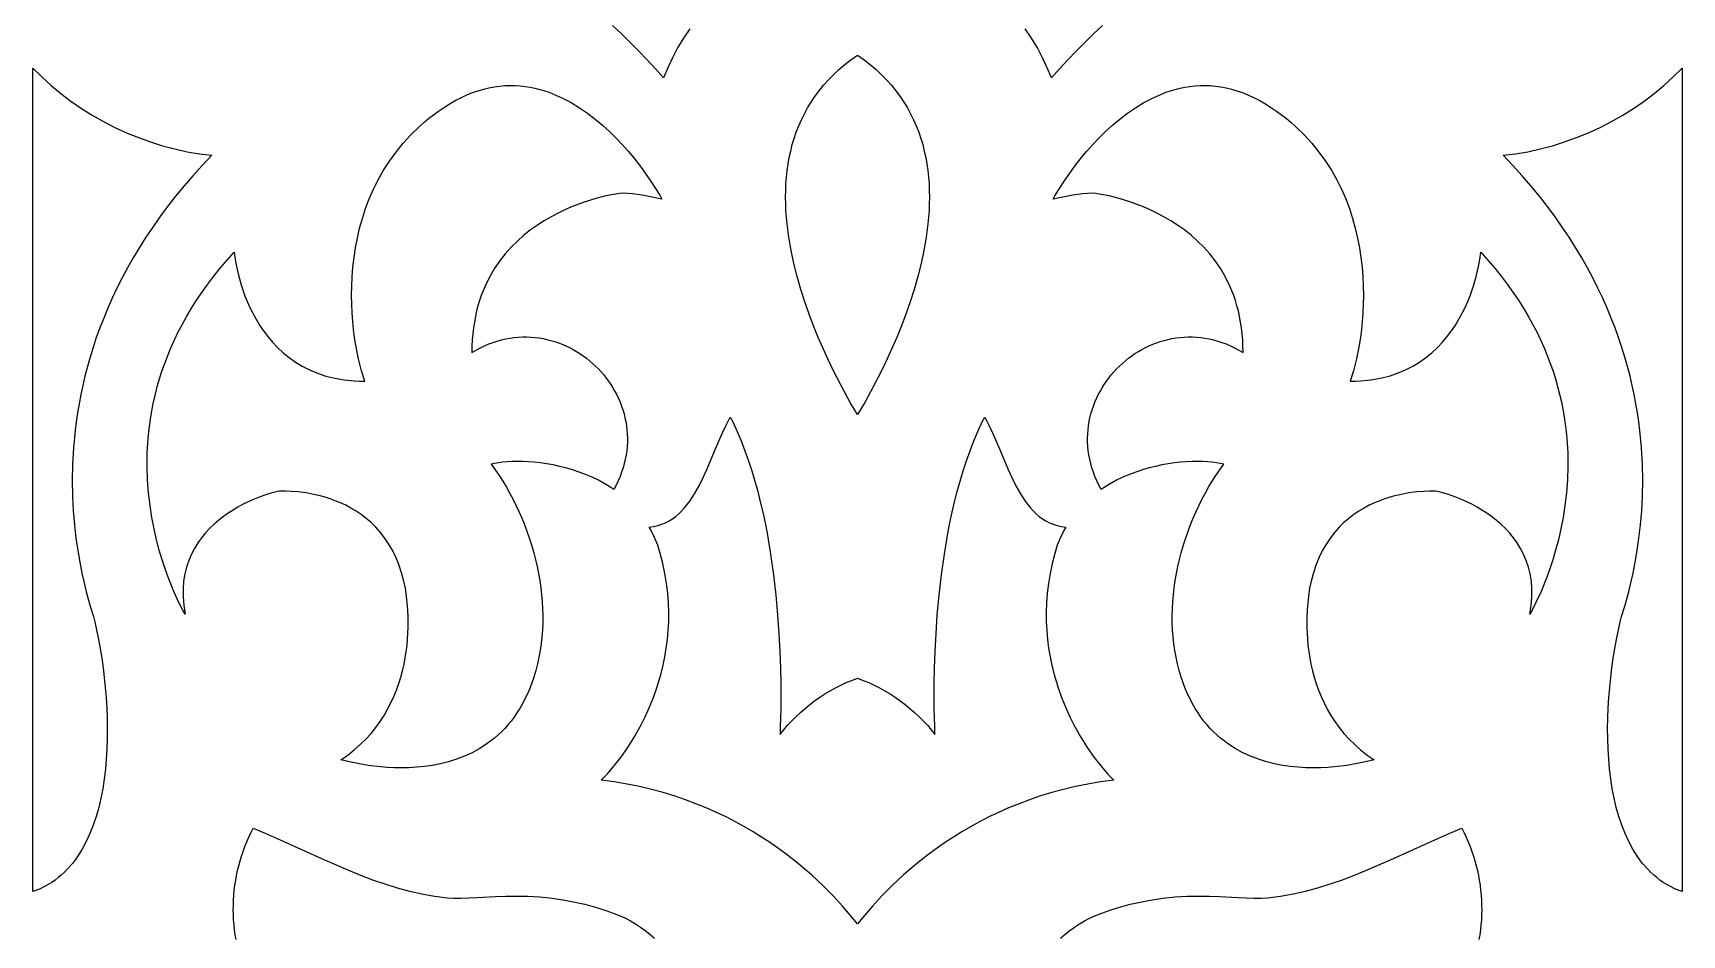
# Model space of a CAD drawing. Extents: x -350 to 350, y -780 to 780.
# Drawn here: x -270 to -190, y 115.7 to 159.4 of the extents above; entities that cross this region are included whole.
import ezdxf

# ---------------------------------------------------------------- set-up
doc = ezdxf.new("R2010")
doc.units = 0
doc.layers.add('LAYER_1', color=18, linetype='CONTINUOUS')

msp = doc.modelspace()

# ---------------------------------------------------------------- linework, layer by layer
at = {"layer": 'LAYER_1'}
for points in [[(-238.136, 159.625), (-238.444, 159.17), (-238.727, 158.704), (-238.983, 158.226), (-239.211, 157.739), (-239.408, 157.244), (-239.8, 157.685), (-240.201, 158.12), (-240.61, 158.548), (-241.028, 158.968), (-241.453, 159.381), (-241.887, 159.787)], [(-218.118, 159.787), (-218.551, 159.381), (-218.977, 158.968), (-219.394, 158.548), (-219.803, 158.12), (-220.204, 157.685), (-220.596, 157.244), (-220.793, 157.739), (-221.021, 158.226), (-221.277, 158.704), (-221.56, 159.17), (-221.869, 159.625)], [(-260.15, 115.463), (-260.189, 115.702), (-260.222, 115.941), (-260.247, 116.181), (-260.266, 116.421), (-260.278, 116.661), (-260.283, 116.902), (-260.281, 117.142), (-260.272, 117.383), (-260.256, 117.623), (-260.234, 117.863), (-260.204, 118.102), (-260.168, 118.34), (-260.125, 118.577), (-260.075, 118.814), (-260.018, 119.049), (-259.954, 119.282), (-259.883, 119.515), (-259.806, 119.745), (-259.721, 119.974), (-259.63, 120.2), (-259.532, 120.425), (-259.427, 120.647), (-259.316, 120.867), (-258.738, 120.624), (-258.162, 120.372), (-257.01, 119.851), (-255.856, 119.328), (-254.695, 118.825), (-254.111, 118.589), (-253.524, 118.367), (-252.933, 118.162), (-252.337, 117.977), (-251.736, 117.815), (-251.13, 117.679), (-250.518, 117.571), (-249.9, 117.496), (-249.593, 117.479), (-249.252, 117.479), (-248.47, 117.513), (-247.563, 117.56), (-247.067, 117.575), (-246.542, 117.579), (-245.992, 117.566), (-245.417, 117.532), (-244.818, 117.472), (-244.196, 117.381), (-243.554, 117.254), (-243.225, 117.176), (-242.891, 117.087), (-242.553, 116.986), (-242.21, 116.873), (-241.862, 116.748), (-241.511, 116.61), (-241.258, 116.497), (-241.009, 116.369), (-240.767, 116.227), (-240.53, 116.071), (-240.299, 115.903), (-240.075, 115.722), (-239.857, 115.529)], [(-220.147, 115.529), (-219.929, 115.722), (-219.705, 115.903), (-219.474, 116.071), (-219.237, 116.227), (-218.995, 116.369), (-218.747, 116.497), (-218.494, 116.61), (-218.142, 116.748), (-217.795, 116.873), (-217.452, 116.986), (-217.113, 117.087), (-216.78, 117.176), (-216.451, 117.254), (-215.808, 117.381), (-215.187, 117.472), (-214.588, 117.532), (-214.012, 117.566), (-213.462, 117.579), (-212.938, 117.575), (-212.441, 117.56), (-211.535, 117.513), (-210.753, 117.479), (-210.411, 117.479), (-210.105, 117.496), (-209.486, 117.571), (-208.874, 117.679), (-208.268, 117.815), (-207.667, 117.977), (-207.072, 118.162), (-206.481, 118.367), (-205.893, 118.589), (-205.309, 118.825), (-204.149, 119.328), (-202.995, 119.851), (-201.843, 120.372), (-201.266, 120.624), (-200.689, 120.867), (-200.577, 120.647), (-200.472, 120.425), (-200.374, 120.2), (-200.283, 119.974), (-200.199, 119.745), (-200.121, 119.515), (-200.05, 119.282), (-199.987, 119.049), (-199.93, 118.814), (-199.88, 118.577), (-199.836, 118.34), (-199.8, 118.102), (-199.771, 117.863), (-199.748, 117.623), (-199.732, 117.383), (-199.723, 117.142), (-199.721, 116.902), (-199.726, 116.661), (-199.738, 116.421), (-199.757, 116.181), (-199.783, 115.941), (-199.815, 115.702), (-199.854, 115.463)]]:
    msp.add_lwpolyline(points, dxfattribs=at)
for points in [[(-269.575, 157.298), (-269.124, 156.886), (-268.653, 156.494), (-268.161, 156.122), (-267.652, 155.771), (-267.126, 155.441), (-266.585, 155.133), (-266.031, 154.848), (-265.466, 154.588), (-264.89, 154.352), (-264.306, 154.141), (-263.715, 153.957), (-263.12, 153.8), (-262.521, 153.67), (-261.92, 153.57), (-261.318, 153.498), (-261.79, 153.002), (-262.241, 152.505), (-262.67, 152.007), (-263.08, 151.509), (-263.47, 151.011), (-263.84, 150.513), (-264.192, 150.016), (-264.524, 149.519), (-264.839, 149.023), (-265.136, 148.529), (-265.416, 148.037), (-265.679, 147.546), (-265.926, 147.057), (-266.156, 146.57), (-266.372, 146.086), (-266.572, 145.605), (-266.757, 145.127), (-266.929, 144.653), (-267.086, 144.182), (-267.23, 143.714), (-267.362, 143.251), (-267.481, 142.792), (-267.588, 142.338), (-267.683, 141.889), (-267.767, 141.445), (-267.841, 141.006), (-267.904, 140.573), (-267.957, 140.146), (-268.036, 139.31), (-268.081, 138.502), (-268.095, 137.722), (-268.082, 136.972), (-268.045, 136.256), (-267.988, 135.575), (-267.915, 134.93), (-267.828, 134.325), (-267.731, 133.761), (-267.628, 133.24), (-267.522, 132.764), (-267.417, 132.336), (-267.222, 131.629), (-267.072, 131.136), (-266.994, 130.873), (-266.818, 130.024), (-266.738, 129.578), (-266.665, 129.119), (-266.6, 128.651), (-266.542, 128.173), (-266.492, 127.689), (-266.452, 127.198), (-266.422, 126.703), (-266.403, 126.206), (-266.395, 125.707), (-266.398, 125.209), (-266.415, 124.714), (-266.444, 124.221), (-266.488, 123.735), (-266.546, 123.255), (-266.619, 122.783), (-266.708, 122.321), (-266.814, 121.871), (-266.937, 121.435), (-267.078, 121.012), (-267.238, 120.607), (-267.417, 120.219), (-267.615, 119.85), (-267.835, 119.503), (-268.075, 119.178), (-268.338, 118.877), (-268.477, 118.736), (-268.623, 118.602), (-268.774, 118.475), (-268.931, 118.355), (-269.094, 118.242), (-269.263, 118.136), (-269.439, 118.038), (-269.62, 117.948), (-269.808, 117.866), (-270.002, 117.792), (-270.002, 157.727)], [(-229.685, 158.124), (-229.386, 157.891), (-229.104, 157.65), (-228.839, 157.403), (-228.59, 157.149), (-228.357, 156.889), (-228.141, 156.623), (-227.939, 156.351), (-227.753, 156.074), (-227.581, 155.792), (-227.424, 155.505), (-227.281, 155.214), (-227.151, 154.919), (-227.034, 154.619), (-226.93, 154.316), (-226.839, 154.01), (-226.76, 153.7), (-226.693, 153.388), (-226.637, 153.073), (-226.592, 152.756), (-226.557, 152.437), (-226.533, 152.117), (-226.519, 151.795), (-226.515, 151.472), (-226.52, 151.148), (-226.533, 150.823), (-226.585, 150.174), (-226.668, 149.526), (-226.78, 148.882), (-226.916, 148.244), (-227.075, 147.614), (-227.253, 146.994), (-227.447, 146.387), (-227.655, 145.795), (-227.874, 145.22), (-228.1, 144.665), (-228.331, 144.131), (-228.564, 143.622), (-228.796, 143.139), (-229.245, 142.261), (-229.654, 141.515), (-230.002, 140.92), (-230.35, 141.515), (-230.76, 142.261), (-231.209, 143.139), (-231.44, 143.622), (-231.673, 144.131), (-231.904, 144.665), (-232.131, 145.22), (-232.349, 145.795), (-232.557, 146.387), (-232.752, 146.994), (-232.93, 147.614), (-233.088, 148.244), (-233.225, 148.882), (-233.336, 149.526), (-233.419, 150.174), (-233.471, 150.823), (-233.485, 151.148), (-233.49, 151.472), (-233.485, 151.795), (-233.471, 152.117), (-233.447, 152.437), (-233.413, 152.756), (-233.368, 153.073), (-233.312, 153.388), (-233.244, 153.7), (-233.165, 154.01), (-233.074, 154.316), (-232.97, 154.619), (-232.854, 154.919), (-232.724, 155.214), (-232.58, 155.505), (-232.423, 155.792), (-232.251, 156.074), (-232.065, 156.351), (-231.864, 156.623), (-231.647, 156.889), (-231.414, 157.149), (-231.166, 157.403), (-230.901, 157.65), (-230.619, 157.891), (-230.319, 158.124), (-230.002, 158.35)], [(-190.002, 117.792), (-190.196, 117.866), (-190.384, 117.948), (-190.566, 118.038), (-190.741, 118.136), (-190.91, 118.242), (-191.073, 118.355), (-191.23, 118.475), (-191.382, 118.602), (-191.527, 118.736), (-191.667, 118.877), (-191.929, 119.178), (-192.17, 119.503), (-192.389, 119.85), (-192.588, 120.219), (-192.767, 120.607), (-192.926, 121.012), (-193.067, 121.435), (-193.19, 121.871), (-193.296, 122.321), (-193.385, 122.783), (-193.459, 123.255), (-193.517, 123.735), (-193.56, 124.221), (-193.59, 124.714), (-193.606, 125.209), (-193.61, 125.707), (-193.601, 126.206), (-193.582, 126.703), (-193.552, 127.198), (-193.512, 127.689), (-193.463, 128.173), (-193.405, 128.651), (-193.339, 129.119), (-193.266, 129.578), (-193.186, 130.024), (-193.01, 130.873), (-192.932, 131.136), (-192.782, 131.629), (-192.588, 132.336), (-192.482, 132.764), (-192.377, 133.24), (-192.274, 133.761), (-192.177, 134.325), (-192.09, 134.93), (-192.016, 135.575), (-191.959, 136.256), (-191.922, 136.972), (-191.909, 137.722), (-191.923, 138.502), (-191.968, 139.31), (-192.047, 140.146), (-192.101, 140.573), (-192.164, 141.006), (-192.237, 141.445), (-192.321, 141.889), (-192.417, 142.338), (-192.524, 142.792), (-192.643, 143.251), (-192.774, 143.714), (-192.918, 144.182), (-193.076, 144.653), (-193.247, 145.127), (-193.433, 145.605), (-193.633, 146.086), (-193.848, 146.57), (-194.079, 147.057), (-194.325, 147.546), (-194.588, 148.037), (-194.868, 148.529), (-195.165, 149.023), (-195.48, 149.519), (-195.813, 150.016), (-196.164, 150.513), (-196.535, 151.011), (-196.924, 151.509), (-197.334, 152.007), (-197.764, 152.505), (-198.214, 153.002), (-198.686, 153.498), (-198.085, 153.57), (-197.484, 153.67), (-196.885, 153.8), (-196.289, 153.957), (-195.698, 154.141), (-195.114, 154.352), (-194.539, 154.588), (-193.973, 154.848), (-193.419, 155.133), (-192.878, 155.441), (-192.353, 155.771), (-191.843, 156.122), (-191.352, 156.494), (-190.88, 156.886), (-190.43, 157.298), (-190.002, 157.727)], [(-246.616, 156.877), (-246.37, 156.862), (-246.128, 156.835), (-245.889, 156.798), (-245.653, 156.75), (-245.42, 156.692), (-245.191, 156.625), (-244.965, 156.549), (-244.743, 156.464), (-244.308, 156.271), (-243.889, 156.049), (-243.484, 155.802), (-243.096, 155.535), (-242.724, 155.25), (-242.37, 154.951), (-242.032, 154.642), (-241.714, 154.327), (-241.414, 154.01), (-241.133, 153.694), (-240.873, 153.383), (-240.633, 153.081), (-240.414, 152.792), (-240.042, 152.264), (-239.762, 151.832), (-239.579, 151.524), (-239.497, 151.371), (-239.97, 151.472), (-240.446, 151.562), (-240.925, 151.626), (-241.165, 151.646), (-241.406, 151.654), (-241.547, 151.642), (-241.822, 151.6), (-242.213, 151.521), (-242.698, 151.397), (-243.259, 151.222), (-243.562, 151.114), (-243.876, 150.989), (-244.199, 150.849), (-244.528, 150.692), (-244.861, 150.516), (-245.195, 150.322), (-245.528, 150.108), (-245.858, 149.873), (-246.182, 149.617), (-246.497, 149.338), (-246.801, 149.036), (-247.092, 148.71), (-247.367, 148.359), (-247.623, 147.983), (-247.858, 147.579), (-248.07, 147.148), (-248.166, 146.922), (-248.255, 146.689), (-248.338, 146.448), (-248.413, 146.2), (-248.48, 145.945), (-248.539, 145.681), (-248.59, 145.41), (-248.632, 145.131), (-248.665, 144.844), (-248.689, 144.549), (-248.704, 144.246), (-248.708, 143.935), (-248.504, 144.053), (-248.299, 144.161), (-248.094, 144.259), (-247.888, 144.346), (-247.682, 144.422), (-247.476, 144.489), (-247.27, 144.546), (-247.065, 144.593), (-246.86, 144.63), (-246.655, 144.658), (-246.452, 144.677), (-246.249, 144.687), (-246.048, 144.688), (-245.848, 144.68), (-245.65, 144.664), (-245.453, 144.64), (-245.259, 144.608), (-245.066, 144.568), (-244.876, 144.52), (-244.689, 144.464), (-244.504, 144.401), (-244.323, 144.331), (-244.144, 144.254), (-243.969, 144.17), (-243.797, 144.079), (-243.629, 143.982), (-243.465, 143.879), (-243.305, 143.77), (-243.149, 143.654), (-242.997, 143.533), (-242.85, 143.407), (-242.708, 143.275), (-242.571, 143.137), (-242.439, 142.995), (-242.313, 142.848), (-242.192, 142.696), (-242.077, 142.54), (-241.967, 142.38), (-241.864, 142.215), (-241.767, 142.047), (-241.677, 141.874), (-241.593, 141.699), (-241.516, 141.519), (-241.447, 141.337), (-241.384, 141.151), (-241.329, 140.963), (-241.282, 140.772), (-241.242, 140.579), (-241.21, 140.383), (-241.187, 140.185), (-241.172, 139.985), (-241.165, 139.784), (-241.167, 139.581), (-241.179, 139.376), (-241.199, 139.17), (-241.228, 138.964), (-241.267, 138.756), (-241.316, 138.548), (-241.375, 138.339), (-241.444, 138.13), (-241.522, 137.92), (-241.612, 137.711), (-241.712, 137.502), (-241.823, 137.294), (-241.967, 137.392), (-242.264, 137.572), (-242.568, 137.736), (-242.878, 137.885), (-243.192, 138.018), (-243.509, 138.137), (-243.827, 138.242), (-244.144, 138.333), (-244.46, 138.412), (-244.773, 138.478), (-245.082, 138.533), (-245.384, 138.576), (-245.68, 138.609), (-245.966, 138.631), (-246.242, 138.644), (-246.507, 138.648), (-246.758, 138.644), (-246.995, 138.631), (-247.216, 138.611), (-247.42, 138.584), (-247.604, 138.551), (-247.769, 138.512), (-247.575, 138.245), (-247.388, 137.97), (-247.207, 137.688), (-247.033, 137.399), (-246.866, 137.104), (-246.707, 136.803), (-246.554, 136.496), (-246.409, 136.185), (-246.272, 135.868), (-246.142, 135.547), (-246.021, 135.222), (-245.908, 134.894), (-245.804, 134.562), (-245.708, 134.227), (-245.621, 133.891), (-245.544, 133.552), (-245.475, 133.212), (-245.416, 132.87), (-245.367, 132.528), (-245.328, 132.186), (-245.299, 131.843), (-245.28, 131.501), (-245.272, 131.16), (-245.274, 130.82), (-245.288, 130.482), (-245.312, 130.146), (-245.348, 129.813), (-245.395, 129.482), (-245.454, 129.155), (-245.525, 128.831), (-245.608, 128.512), (-245.703, 128.197), (-245.8, 127.915), (-245.905, 127.644), (-246.016, 127.386), (-246.133, 127.139), (-246.257, 126.902), (-246.387, 126.677), (-246.523, 126.462), (-246.664, 126.258), (-246.811, 126.063), (-246.962, 125.879), (-247.118, 125.704), (-247.279, 125.539), (-247.443, 125.383), (-247.612, 125.236), (-247.784, 125.098), (-247.96, 124.968), (-248.32, 124.733), (-248.69, 124.529), (-249.068, 124.355), (-249.453, 124.208), (-249.841, 124.087), (-250.23, 123.989), (-250.619, 123.914), (-251.005, 123.858), (-251.386, 123.821), (-251.761, 123.8), (-252.126, 123.794), (-252.48, 123.8), (-252.82, 123.817), (-253.145, 123.843), (-253.739, 123.914), (-254.244, 123.998), (-254.645, 124.08), (-255.06, 124.18), (-254.725, 124.416), (-254.413, 124.664), (-254.122, 124.922), (-253.852, 125.189), (-253.603, 125.466), (-253.373, 125.75), (-253.162, 126.041), (-252.97, 126.338), (-252.795, 126.64), (-252.637, 126.946), (-252.494, 127.255), (-252.368, 127.566), (-252.256, 127.879), (-252.158, 128.192), (-252.074, 128.505), (-252.002, 128.816), (-251.942, 129.125), (-251.893, 129.43), (-251.855, 129.731), (-251.827, 130.027), (-251.798, 130.6), (-251.8, 131.141), (-251.827, 131.643), (-251.874, 132.099), (-251.936, 132.501), (-252.006, 132.841), (-252.118, 133.257), (-252.251, 133.647), (-252.401, 134.01), (-252.568, 134.347), (-252.75, 134.66), (-252.946, 134.95), (-253.154, 135.216), (-253.373, 135.461), (-253.601, 135.685), (-253.838, 135.889), (-254.08, 136.075), (-254.327, 136.242), (-254.578, 136.392), (-254.831, 136.526), (-255.084, 136.644), (-255.336, 136.748), (-255.586, 136.839), (-255.832, 136.917), (-256.072, 136.983), (-256.306, 137.039), (-256.746, 137.122), (-257.142, 137.173), (-257.48, 137.2), (-257.749, 137.21), (-258.035, 137.209), (-258.138, 137.194), (-258.341, 137.145), (-258.628, 137.06), (-258.983, 136.935), (-259.389, 136.768), (-259.831, 136.556), (-260.06, 136.432), (-260.292, 136.295), (-260.525, 136.145), (-260.756, 135.982), (-260.984, 135.806), (-261.207, 135.615), (-261.422, 135.409), (-261.628, 135.189), (-261.823, 134.953), (-262.004, 134.702), (-262.169, 134.435), (-262.317, 134.151), (-262.445, 133.85), (-262.552, 133.532), (-262.635, 133.197), (-262.692, 132.843), (-262.722, 132.471), (-262.722, 132.08), (-262.691, 131.67), (-262.625, 131.24), (-262.73, 131.432), (-262.918, 131.805), (-263.165, 132.346), (-263.445, 133.043), (-263.589, 133.445), (-263.733, 133.882), (-263.872, 134.351), (-264.004, 134.851), (-264.125, 135.379), (-264.233, 135.936), (-264.324, 136.518), (-264.394, 137.124), (-264.442, 137.753), (-264.463, 138.403), (-264.455, 139.072), (-264.414, 139.759), (-264.381, 140.109), (-264.338, 140.463), (-264.285, 140.82), (-264.223, 141.18), (-264.149, 141.544), (-264.065, 141.911), (-263.97, 142.28), (-263.863, 142.653), (-263.743, 143.027), (-263.612, 143.404), (-263.467, 143.783), (-263.309, 144.163), (-263.138, 144.546), (-262.952, 144.929), (-262.752, 145.314), (-262.537, 145.7), (-262.307, 146.086), (-262.062, 146.473), (-261.8, 146.861), (-261.522, 147.248), (-261.227, 147.636), (-260.915, 148.023), (-260.585, 148.41), (-260.237, 148.797), (-260.196, 148.442), (-260.135, 148.107), (-260.039, 147.69), (-259.902, 147.209), (-259.717, 146.68), (-259.605, 146.403), (-259.479, 146.121), (-259.338, 145.835), (-259.182, 145.549), (-259.009, 145.263), (-258.818, 144.98), (-258.61, 144.702), (-258.382, 144.432), (-258.136, 144.171), (-257.868, 143.922), (-257.58, 143.687), (-257.27, 143.468), (-256.937, 143.267), (-256.58, 143.086), (-256.199, 142.927), (-255.794, 142.793), (-255.362, 142.686), (-254.904, 142.607), (-254.419, 142.56), (-254.166, 142.548), (-253.905, 142.545), (-254.062, 143.036), (-254.212, 143.623), (-254.281, 143.95), (-254.344, 144.296), (-254.401, 144.66), (-254.45, 145.042), (-254.491, 145.439), (-254.521, 145.85), (-254.54, 146.274), (-254.547, 146.71), (-254.54, 147.155), (-254.519, 147.609), (-254.482, 148.071), (-254.428, 148.538), (-254.356, 149.009), (-254.265, 149.483), (-254.154, 149.959), (-254.021, 150.435), (-253.865, 150.909), (-253.685, 151.381), (-253.481, 151.849), (-253.25, 152.311), (-252.992, 152.766), (-252.706, 153.213), (-252.39, 153.65), (-252.043, 154.076), (-251.664, 154.489), (-251.252, 154.888), (-251.034, 155.082), (-250.807, 155.272), (-250.57, 155.458), (-250.325, 155.639), (-250.045, 155.832), (-249.768, 156.006), (-249.492, 156.163), (-249.218, 156.303), (-248.947, 156.427), (-248.677, 156.535), (-248.411, 156.627), (-248.146, 156.704), (-247.885, 156.767), (-247.625, 156.815), (-247.369, 156.85), (-247.115, 156.872), (-246.864, 156.881)], [(-212.89, 156.872), (-212.636, 156.85), (-212.379, 156.815), (-212.12, 156.767), (-211.858, 156.704), (-211.594, 156.627), (-211.327, 156.535), (-211.058, 156.427), (-210.786, 156.303), (-210.513, 156.163), (-210.237, 156.006), (-209.959, 155.832), (-209.679, 155.639), (-209.434, 155.458), (-209.198, 155.272), (-208.971, 155.082), (-208.752, 154.888), (-208.34, 154.489), (-207.962, 154.076), (-207.615, 153.65), (-207.299, 153.213), (-207.012, 152.766), (-206.754, 152.311), (-206.524, 151.849), (-206.319, 151.381), (-206.14, 150.909), (-205.984, 150.435), (-205.851, 149.959), (-205.739, 149.483), (-205.648, 149.009), (-205.576, 148.538), (-205.522, 148.071), (-205.485, 147.609), (-205.464, 147.155), (-205.457, 146.71), (-205.464, 146.274), (-205.483, 145.85), (-205.514, 145.439), (-205.554, 145.042), (-205.603, 144.66), (-205.66, 144.296), (-205.724, 143.95), (-205.793, 143.623), (-205.942, 143.036), (-206.099, 142.545), (-205.839, 142.548), (-205.586, 142.56), (-205.1, 142.607), (-204.642, 142.686), (-204.211, 142.793), (-203.805, 142.927), (-203.424, 143.086), (-203.068, 143.267), (-202.735, 143.468), (-202.424, 143.687), (-202.136, 143.922), (-201.869, 144.171), (-201.622, 144.432), (-201.395, 144.702), (-201.186, 144.98), (-200.996, 145.263), (-200.823, 145.549), (-200.666, 145.835), (-200.525, 146.121), (-200.399, 146.403), (-200.287, 146.68), (-200.103, 147.209), (-199.966, 147.69), (-199.87, 148.107), (-199.809, 148.442), (-199.767, 148.797), (-199.419, 148.41), (-199.09, 148.023), (-198.777, 147.636), (-198.483, 147.248), (-198.204, 146.861), (-197.943, 146.473), (-197.697, 146.086), (-197.467, 145.7), (-197.252, 145.314), (-197.052, 144.929), (-196.867, 144.546), (-196.695, 144.163), (-196.537, 143.783), (-196.393, 143.404), (-196.261, 143.027), (-196.142, 142.653), (-196.035, 142.28), (-195.939, 141.911), (-195.855, 141.544), (-195.782, 141.18), (-195.719, 140.82), (-195.666, 140.463), (-195.624, 140.109), (-195.59, 139.759), (-195.549, 139.072), (-195.541, 138.403), (-195.562, 137.753), (-195.61, 137.124), (-195.681, 136.518), (-195.771, 135.936), (-195.879, 135.379), (-196, 134.851), (-196.132, 134.351), (-196.272, 133.882), (-196.415, 133.445), (-196.56, 133.043), (-196.84, 132.346), (-197.087, 131.805), (-197.275, 131.432), (-197.379, 131.24), (-197.314, 131.67), (-197.282, 132.08), (-197.282, 132.471), (-197.312, 132.843), (-197.369, 133.197), (-197.452, 133.532), (-197.559, 133.85), (-197.687, 134.151), (-197.835, 134.435), (-198.001, 134.702), (-198.182, 134.953), (-198.376, 135.189), (-198.582, 135.409), (-198.797, 135.615), (-199.02, 135.806), (-199.248, 135.982), (-199.479, 136.145), (-199.712, 136.295), (-199.944, 136.432), (-200.173, 136.556), (-200.615, 136.768), (-201.022, 136.935), (-201.377, 137.06), (-201.664, 137.145), (-201.867, 137.194), (-201.969, 137.209), (-202.255, 137.21), (-202.524, 137.2), (-202.863, 137.173), (-203.258, 137.122), (-203.698, 137.039), (-203.932, 136.983), (-204.172, 136.917), (-204.418, 136.839), (-204.668, 136.748), (-204.92, 136.644), (-205.173, 136.526), (-205.426, 136.392), (-205.677, 136.242), (-205.924, 136.075), (-206.167, 135.889), (-206.403, 135.685), (-206.631, 135.461), (-206.85, 135.216), (-207.058, 134.95), (-207.254, 134.66), (-207.436, 134.347), (-207.603, 134.01), (-207.754, 133.647), (-207.886, 133.257), (-207.998, 132.841), (-208.069, 132.501), (-208.13, 132.099), (-208.178, 131.643), (-208.205, 131.141), (-208.207, 130.6), (-208.177, 130.027), (-208.149, 129.731), (-208.111, 129.43), (-208.062, 129.125), (-208.002, 128.816), (-207.931, 128.505), (-207.846, 128.192), (-207.748, 127.879), (-207.637, 127.566), (-207.51, 127.255), (-207.368, 126.946), (-207.21, 126.64), (-207.035, 126.338), (-206.842, 126.041), (-206.631, 125.75), (-206.401, 125.466), (-206.152, 125.189), (-205.882, 124.922), (-205.592, 124.664), (-205.279, 124.416), (-204.944, 124.18), (-205.36, 124.08), (-205.76, 123.998), (-206.266, 123.914), (-206.86, 123.843), (-207.185, 123.817), (-207.525, 123.8), (-207.879, 123.794), (-208.244, 123.8), (-208.618, 123.821), (-208.999, 123.858), (-209.386, 123.914), (-209.774, 123.989), (-210.164, 124.087), (-210.552, 124.208), (-210.936, 124.355), (-211.314, 124.529), (-211.684, 124.733), (-212.045, 124.968), (-212.22, 125.098), (-212.392, 125.236), (-212.561, 125.383), (-212.726, 125.539), (-212.886, 125.704), (-213.042, 125.879), (-213.194, 126.063), (-213.34, 126.258), (-213.481, 126.462), (-213.617, 126.677), (-213.747, 126.902), (-213.871, 127.139), (-213.989, 127.386), (-214.1, 127.644), (-214.204, 127.915), (-214.301, 128.197), (-214.396, 128.512), (-214.479, 128.831), (-214.55, 129.155), (-214.609, 129.482), (-214.657, 129.813), (-214.692, 130.146), (-214.717, 130.482), (-214.73, 130.82), (-214.733, 131.16), (-214.724, 131.501), (-214.705, 131.843), (-214.676, 132.186), (-214.637, 132.528), (-214.588, 132.87), (-214.529, 133.212), (-214.461, 133.552), (-214.383, 133.891), (-214.296, 134.227), (-214.201, 134.562), (-214.096, 134.894), (-213.983, 135.222), (-213.862, 135.547), (-213.733, 135.868), (-213.595, 136.185), (-213.45, 136.496), (-213.298, 136.803), (-213.138, 137.104), (-212.971, 137.399), (-212.797, 137.688), (-212.617, 137.97), (-212.429, 138.245), (-212.236, 138.512), (-212.4, 138.551), (-212.585, 138.584), (-212.788, 138.611), (-213.009, 138.631), (-213.246, 138.644), (-213.498, 138.648), (-213.762, 138.644), (-214.038, 138.631), (-214.325, 138.609), (-214.62, 138.576), (-214.923, 138.533), (-215.231, 138.478), (-215.544, 138.412), (-215.86, 138.333), (-216.178, 138.242), (-216.496, 138.137), (-216.812, 138.018), (-217.126, 137.885), (-217.436, 137.736), (-217.74, 137.572), (-218.037, 137.392), (-218.182, 137.294), (-218.293, 137.502), (-218.393, 137.711), (-218.482, 137.92), (-218.561, 138.13), (-218.63, 138.339), (-218.688, 138.548), (-218.737, 138.756), (-218.776, 138.964), (-218.806, 139.17), (-218.826, 139.376), (-218.837, 139.581), (-218.839, 139.784), (-218.833, 139.985), (-218.817, 140.185), (-218.794, 140.383), (-218.762, 140.579), (-218.723, 140.772), (-218.675, 140.963), (-218.62, 141.151), (-218.558, 141.337), (-218.488, 141.519), (-218.411, 141.699), (-218.327, 141.874), (-218.237, 142.047), (-218.14, 142.215), (-218.037, 142.38), (-217.928, 142.54), (-217.813, 142.696), (-217.692, 142.848), (-217.565, 142.995), (-217.433, 143.137), (-217.296, 143.275), (-217.154, 143.407), (-217.007, 143.533), (-216.856, 143.654), (-216.7, 143.77), (-216.54, 143.879), (-216.375, 143.982), (-216.207, 144.079), (-216.036, 144.17), (-215.86, 144.254), (-215.682, 144.331), (-215.5, 144.401), (-215.315, 144.464), (-215.128, 144.52), (-214.938, 144.568), (-214.746, 144.608), (-214.551, 144.64), (-214.355, 144.664), (-214.157, 144.68), (-213.957, 144.688), (-213.755, 144.687), (-213.553, 144.677), (-213.349, 144.658), (-213.145, 144.63), (-212.94, 144.593), (-212.734, 144.546), (-212.528, 144.489), (-212.322, 144.422), (-212.116, 144.346), (-211.91, 144.259), (-211.705, 144.161), (-211.5, 144.053), (-211.296, 143.935), (-211.301, 144.246), (-211.315, 144.549), (-211.339, 144.844), (-211.372, 145.131), (-211.414, 145.41), (-211.465, 145.681), (-211.524, 145.945), (-211.592, 146.2), (-211.667, 146.448), (-211.749, 146.689), (-211.838, 146.922), (-211.935, 147.148), (-212.146, 147.579), (-212.382, 147.983), (-212.638, 148.359), (-212.912, 148.71), (-213.203, 149.036), (-213.507, 149.338), (-213.822, 149.617), (-214.146, 149.873), (-214.476, 150.108), (-214.809, 150.322), (-215.144, 150.516), (-215.477, 150.692), (-215.806, 150.849), (-216.129, 150.989), (-216.442, 151.114), (-216.745, 151.222), (-217.306, 151.397), (-217.792, 151.521), (-218.182, 151.6), (-218.458, 151.642), (-218.598, 151.654), (-218.839, 151.646), (-219.079, 151.626), (-219.558, 151.562), (-220.034, 151.472), (-220.507, 151.371), (-220.425, 151.524), (-220.242, 151.832), (-219.962, 152.264), (-219.591, 152.792), (-219.372, 153.081), (-219.132, 153.383), (-218.871, 153.694), (-218.591, 154.01), (-218.291, 154.327), (-217.972, 154.642), (-217.635, 154.951), (-217.28, 155.25), (-216.908, 155.535), (-216.52, 155.802), (-216.116, 156.049), (-215.696, 156.271), (-215.262, 156.464), (-215.039, 156.549), (-214.813, 156.625), (-214.584, 156.692), (-214.351, 156.75), (-214.115, 156.798), (-213.876, 156.835), (-213.634, 156.862), (-213.389, 156.877), (-213.141, 156.881)], [(-223.628, 140.411), (-223.435, 140.002), (-223.069, 139.148), (-222.705, 138.287), (-222.515, 137.867), (-222.314, 137.463), (-222.099, 137.08), (-221.867, 136.724), (-221.743, 136.558), (-221.613, 136.4), (-221.477, 136.252), (-221.334, 136.114), (-221.184, 135.988), (-221.027, 135.873), (-220.861, 135.77), (-220.687, 135.681), (-220.504, 135.605), (-220.311, 135.545), (-220.109, 135.499), (-219.896, 135.469), (-219.991, 135.305), (-220.16, 134.955), (-220.308, 134.584), (-220.433, 134.19), (-220.56, 133.698), (-220.662, 133.212), (-220.741, 132.732), (-220.797, 132.26), (-220.833, 131.795), (-220.848, 131.337), (-220.844, 130.888), (-220.822, 130.447), (-220.783, 130.014), (-220.729, 129.59), (-220.659, 129.176), (-220.575, 128.771), (-220.478, 128.376), (-220.37, 127.992), (-220.251, 127.618), (-220.122, 127.255), (-219.984, 126.903), (-219.838, 126.563), (-219.686, 126.235), (-219.529, 125.919), (-219.366, 125.615), (-219.2, 125.325), (-218.862, 124.784), (-218.522, 124.299), (-218.189, 123.872), (-217.87, 123.505), (-217.574, 123.203), (-218.206, 123.116), (-218.821, 123.01), (-219.419, 122.888), (-220.002, 122.75), (-220.567, 122.596), (-221.117, 122.429), (-221.65, 122.248), (-222.167, 122.055), (-222.669, 121.85), (-223.154, 121.635), (-223.623, 121.411), (-224.077, 121.178), (-224.516, 120.938), (-224.938, 120.691), (-225.346, 120.439), (-225.738, 120.182), (-226.114, 119.922), (-226.476, 119.659), (-226.823, 119.394), (-227.154, 119.128), (-227.773, 118.598), (-228.333, 118.077), (-228.835, 117.572), (-229.28, 117.091), (-229.669, 116.641), (-230.002, 116.231), (-230.336, 116.641), (-230.724, 117.091), (-231.169, 117.572), (-231.671, 118.077), (-232.231, 118.598), (-232.85, 119.128), (-233.182, 119.394), (-233.528, 119.659), (-233.89, 119.922), (-234.267, 120.182), (-234.659, 120.439), (-235.066, 120.691), (-235.489, 120.938), (-235.927, 121.178), (-236.381, 121.411), (-236.85, 121.635), (-237.336, 121.85), (-237.837, 122.055), (-238.354, 122.248), (-238.888, 122.429), (-239.437, 122.596), (-240.003, 122.75), (-240.585, 122.888), (-241.183, 123.01), (-241.799, 123.116), (-242.43, 123.203), (-242.135, 123.505), (-241.816, 123.872), (-241.482, 124.299), (-241.142, 124.784), (-240.804, 125.325), (-240.638, 125.615), (-240.476, 125.919), (-240.318, 126.235), (-240.166, 126.563), (-240.02, 126.903), (-239.883, 127.255), (-239.754, 127.618), (-239.634, 127.992), (-239.526, 128.376), (-239.429, 128.771), (-239.346, 129.176), (-239.276, 129.59), (-239.221, 130.014), (-239.182, 130.447), (-239.16, 130.888), (-239.156, 131.337), (-239.172, 131.795), (-239.207, 132.26), (-239.264, 132.732), (-239.343, 133.212), (-239.445, 133.698), (-239.571, 134.19), (-239.696, 134.584), (-239.844, 134.955), (-240.014, 135.305), (-240.109, 135.469), (-239.896, 135.499), (-239.693, 135.545), (-239.501, 135.605), (-239.317, 135.681), (-239.143, 135.77), (-238.978, 135.873), (-238.82, 135.988), (-238.67, 136.114), (-238.527, 136.252), (-238.391, 136.4), (-238.262, 136.558), (-238.138, 136.724), (-237.905, 137.08), (-237.69, 137.463), (-237.49, 137.867), (-237.299, 138.287), (-236.936, 139.148), (-236.569, 140.002), (-236.376, 140.411), (-236.172, 140.801), (-236.052, 140.563), (-235.844, 140.109), (-235.648, 139.644), (-235.464, 139.17), (-235.292, 138.687), (-235.132, 138.197), (-234.983, 137.701), (-234.844, 137.199), (-234.716, 136.694), (-234.597, 136.186), (-234.488, 135.676), (-234.389, 135.166), (-234.215, 134.149), (-234.074, 133.145), (-233.962, 132.162), (-233.875, 131.209), (-233.812, 130.297), (-233.768, 129.433), (-233.741, 128.628), (-233.728, 127.891), (-233.725, 127.23), (-233.729, 126.655), (-233.749, 125.802), (-233.761, 125.403), (-233.581, 125.632), (-233.391, 125.855), (-233.192, 126.071), (-232.985, 126.28), (-232.77, 126.483), (-232.547, 126.677), (-232.317, 126.864), (-232.08, 127.043), (-231.837, 127.213), (-231.588, 127.375), (-231.334, 127.527), (-231.076, 127.669), (-230.813, 127.802), (-230.546, 127.924), (-230.276, 128.035), (-230.002, 128.136), (-229.729, 128.035), (-229.459, 127.924), (-229.192, 127.802), (-228.929, 127.669), (-228.67, 127.527), (-228.416, 127.375), (-228.167, 127.213), (-227.924, 127.043), (-227.688, 126.864), (-227.458, 126.677), (-227.235, 126.483), (-227.019, 126.28), (-226.812, 126.071), (-226.613, 125.855), (-226.424, 125.632), (-226.243, 125.403), (-226.256, 125.802), (-226.275, 126.655), (-226.28, 127.23), (-226.277, 127.891), (-226.263, 128.628), (-226.236, 129.433), (-226.192, 130.297), (-226.129, 131.209), (-226.043, 132.162), (-225.93, 133.145), (-225.789, 134.149), (-225.616, 135.166), (-225.516, 135.676), (-225.407, 136.186), (-225.289, 136.694), (-225.16, 137.199), (-225.022, 137.701), (-224.873, 138.197), (-224.712, 138.687), (-224.54, 139.17), (-224.357, 139.644), (-224.161, 140.109), (-223.952, 140.563), (-223.832, 140.801)]]:
    msp.add_lwpolyline(points, close=True, dxfattribs=at)

doc.saveas('drawing.dxf')
